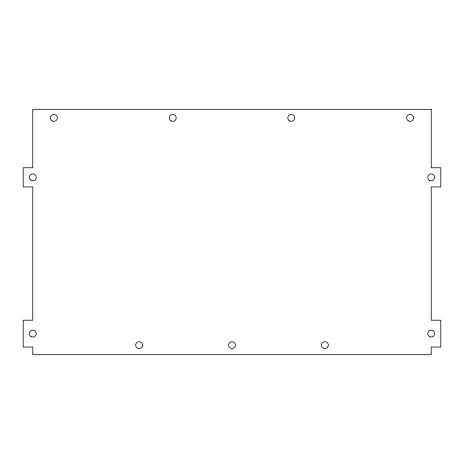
<?xml version="1.0" encoding="UTF-8"?>
<svg xmlns="http://www.w3.org/2000/svg" width="464" height="464" viewBox="0 0 464 464"><rect width="100%" height="100%" fill="white"/><g stroke="black" fill="none" stroke-linecap="round" stroke-linejoin="round"><path stroke-width="0.7" d="M142.094 346.852L141.543 347.565A3.451 3.451 0 0 1 136.665 347.565L136.114 346.852A3.451 3.451 0 0 1 139.101 341.672A3.451 3.451 0 0 1 142.094 346.852M234.987 346.852L234.442 347.565A3.451 3.451 0 0 1 229.558 347.565L229.013 346.852A3.451 3.451 0 0 1 232 341.672A3.451 3.451 0 0 1 234.987 346.852M327.886 346.852L327.335 347.565A3.451 3.451 0 0 1 322.457 347.565L321.906 346.852A3.451 3.451 0 0 1 324.899 341.672A3.451 3.451 0 0 1 327.886 346.852M431.213 109.289L32.787 109.289L32.787 167.771L23.2 167.771L23.2 186.94L32.787 186.94L32.787 320.201L23.2 320.201L23.2 347.043L32.787 347.043L32.787 354.711L431.213 354.711L431.213 347.043L440.8 347.043L440.8 320.201L431.213 320.201L431.213 186.94L440.8 186.94L440.8 167.771L431.213 167.771L431.213 109.289M429.49 336.609A3.451 3.451 0 0 0 434.664 333.622A3.451 3.451 0 0 0 429.49 330.629A3.451 3.451 0 0 0 429.49 336.609M31.059 336.609A3.451 3.451 0 0 0 36.238 333.622A3.451 3.451 0 0 0 31.059 330.629A3.451 3.451 0 0 0 31.059 336.609M30.346 179.794A3.451 3.451 0 0 0 36.122 178.251A3.451 3.451 0 0 0 31.894 174.023A3.451 3.451 0 0 0 30.346 179.794M429.49 180.345A3.451 3.451 0 0 0 434.664 177.358A3.451 3.451 0 0 0 429.49 174.365A3.451 3.451 0 0 0 429.49 180.345M408.395 120.907A3.451 3.451 0 0 0 413.575 117.92A3.451 3.451 0 0 0 408.395 114.927A3.451 3.451 0 0 0 408.395 120.907M289.519 120.907A3.451 3.451 0 0 0 294.698 117.92A3.451 3.451 0 0 0 289.519 114.927A3.451 3.451 0 0 0 289.519 120.907M171.03 120.907A3.451 3.451 0 0 0 176.204 117.92A3.451 3.451 0 0 0 171.03 114.927A3.451 3.451 0 0 0 171.03 120.907M52.154 120.907A3.451 3.451 0 0 0 57.327 117.92A3.451 3.451 0 0 0 52.154 114.927A3.451 3.451 0 0 0 52.154 120.907"/></g></svg>
